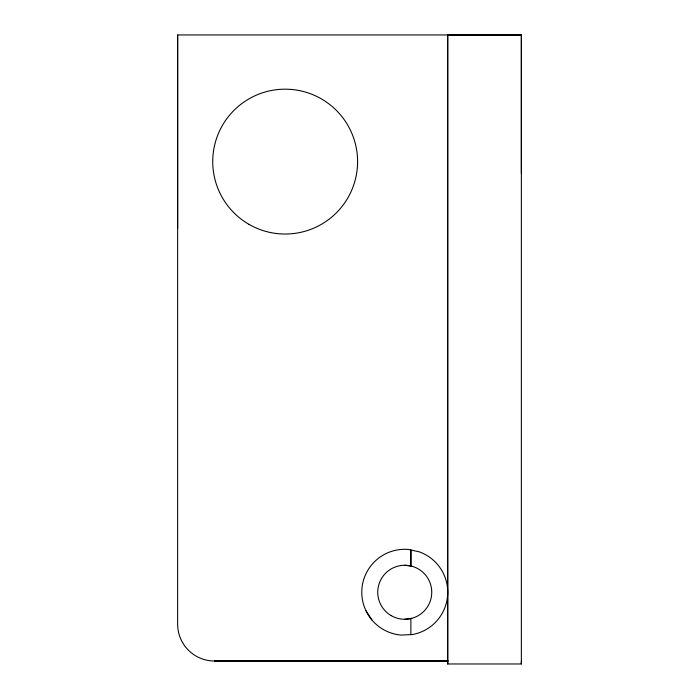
<?xml version="1.0" encoding="UTF-8"?>
<svg xmlns="http://www.w3.org/2000/svg" width="699" height="699" viewBox="0 0 699 699"><rect width="100%" height="100%" fill="white"/><g stroke="black" fill="none" stroke-linecap="round" stroke-linejoin="round"><path stroke-width="1.05" d="M177.642 228.293L177.642 34.95L521.358 34.95L521.358 663.971L447.709 663.971L447.709 35.055L521.358 35.055M410.872 566.068L410.872 549.999L410.872 566.068L411.728 566.181M447.709 34.95L447.709 664.05M521.358 663.971L521.358 661.009M521.358 173.247L521.358 34.95M404.738 619.27L411.169 618.423M411.728 618.353L410.872 618.466L410.872 634.622L401.095 635.076A42.962 42.962 0 0 1 361.933 588.628A42.962 42.962 0 0 1 408.382 549.458L419.339 551.852A42.962 42.962 0 0 1 412.305 634.561L410.872 634.622M410.881 661.105L447.709 661.009L214.471 661.018A36.829 36.829 0 0 1 177.642 624.181L177.642 34.95M214.471 661.009L448.19 661.009M334.769 661.009L335.275 661.009M361.776 661.027L377.25 661.044M404.738 565.255L411.169 566.103M365.839 610.515L371.885 619.961M391.239 615.653A27.008 27.008 0 0 0 431.746 592.263A27.008 27.008 0 0 0 391.239 568.881A27.008 27.008 0 0 0 391.239 615.653M248.949 224.327A72.425 72.425 0 0 0 357.591 161.6A72.425 72.425 0 0 0 248.949 98.882A72.425 72.425 0 0 0 248.949 224.327"/></g></svg>
